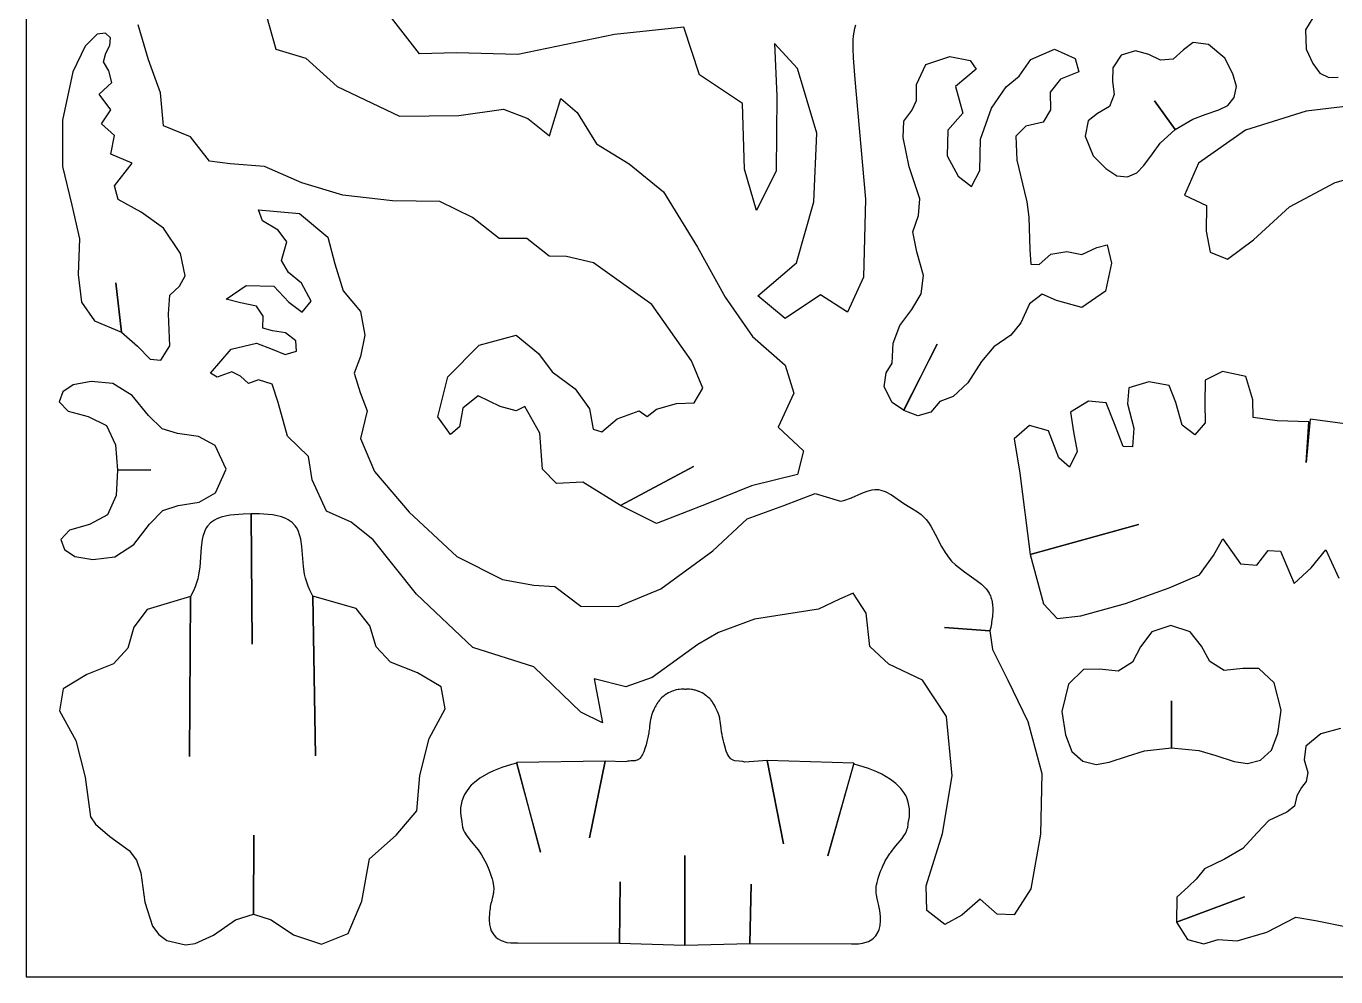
# Model space of a CAD drawing. Extents: x 0 to 96, y 0 to 48.
# Drawn here: x 0 to 41.42, y 0 to 30.06 of the extents above; entities that cross this region are included whole.
import ezdxf

# ---------------------------------------------------------------- set-up
doc = ezdxf.new("R2010")
doc.units = 0
doc.layers.add('1', color=7, linetype='CONTINUOUS')

msp = doc.modelspace()

# ---------------------------------------------------------------- linework, layer by layer
at = {"layer": '1', "color": 1, "linetype": 'CONTINUOUS'}
for p, q in [((0, 48), (0, 0)), ((7.593583, 30.422617), (7.895583, 29.3376)), ((12.434633, 29.191417), (11.482317, 30.421333)), ((40.684317, 30.326967), (40.459817, 29.9439)), ((2.51275, 29.841367), (2.246967, 29.80745)), ((2.664633, 29.692933), (2.51275, 29.841367)), ((3.872144, 29.000594), (3.53609, 30.10852)), ((20.799817, 30.03095), (18.604933, 29.799517)), ((21.29525, 28.5242), (20.799817, 30.03095)), ((26.193079, 29.989607), (26.15384, 29.760478)), ((26.22271, 30.092235), (26.193079, 29.989607)), ((40.459817, 29.9439), (40.48085, 29.339417)), ((1.861867, 29.428), (1.478633, 28.62245)), ((2.246967, 29.80745), (1.861867, 29.428)), ((2.5182, 29.213867), (2.646533, 29.453383)), ((2.646533, 29.453383), (2.664633, 29.692933)), ((18.604933, 29.799517), (15.54685, 29.1642)), ((24.392, 28.719417), (23.66035, 29.513633)), ((23.66035, 29.513633), (23.7417, 27.84355)), ((26.143247, 29.634348), (26.13765, 29.359883)), ((26.15384, 29.760478), (26.143247, 29.634348)), ((36.903783, 29.540783), (36.596083, 29.318283)), ((37.388367, 29.478733), (36.903783, 29.540783)), ((37.901083, 29.050083), (37.388367, 29.478733)), ((2.440467, 28.934067), (2.5182, 29.213867)), ((4.247283, 27.95555), (3.872144, 29.000594)), ((7.895583, 29.3376), (8.84545, 29.0463)), ((8.84545, 29.0463), (9.8294, 28.149683)), ((13.6075, 29.21415), (12.434633, 29.191417)), ((15.54685, 29.1642), (13.6075, 29.21415)), ((26.13765, 29.359883), (26.149554, 29.057048)), ((26.149554, 29.057048), (26.2101, 28.3722)), ((28.45475, 28.85345), (29.212583, 29.1072)), ((29.212583, 29.1072), (29.85265, 28.975583)), ((31.398933, 28.484233), (31.773817, 29.00635)), ((31.773817, 29.00635), (32.515883, 29.338733)), ((32.515883, 29.338733), (33.171017, 29.035317)), ((33.171017, 29.035317), (33.28845, 28.613317)), ((34.6315, 29.1421), (34.359417, 28.749192)), ((35.083317, 29.287583), (34.6315, 29.1421)), ((35.503433, 29.16655), (35.083317, 29.287583)), ((35.8732, 28.988533), (35.503433, 29.16655)), ((36.2699, 29.016617), (35.8732, 28.988533)), ((36.596083, 29.318283), (36.2699, 29.016617)), ((38.161017, 28.554117), (37.901083, 29.050083)), ((40.48085, 29.339417), (40.690117, 28.879733)), ((1.478633, 28.62245), (1.149517, 27.08555)), ((2.61045, 28.652067), (2.440467, 28.934067)), ((2.7044, 28.28115), (2.61045, 28.652067)), ((25.0075, 26.677183), (24.392, 28.719417)), ((28.153833, 28.213833), (28.45475, 28.85345)), ((30.04015, 28.70265), (29.385217, 28.15535)), ((29.85265, 28.975583), (30.04015, 28.70265)), ((33.28845, 28.613317), (32.710067, 28.383633)), ((34.359417, 28.749192), (34.349017, 28.308083)), ((40.690117, 28.879733), (40.914667, 28.5764)), ((2.30305, 27.914417), (2.7044, 28.28115)), ((22.65005, 27.621067), (21.29525, 28.5242)), ((26.2101, 28.3722), (26.544263, 24.589521)), ((28.152467, 27.71065), (28.153833, 28.213833)), ((30.98865, 28.1467), (31.398933, 28.484233)), ((32.710067, 28.383633), (32.386317, 27.97375)), ((34.349017, 28.308083), (34.407467, 27.898433)), ((38.274467, 28.150483), (38.161017, 28.554117)), ((40.914667, 28.5764), (41.199783, 28.438333)), ((41.199783, 28.438333), (41.489617, 28.449133)), ((2.677317, 27.41415), (2.30305, 27.914417)), ((4.3447, 26.910483), (4.247283, 27.95555)), ((9.8294, 28.149683), (11.807, 27.21315)), ((16.546383, 26.596433), (16.90685, 27.778483)), ((16.90685, 27.778483), (17.42315, 27.327367)), ((23.7417, 27.84355), (23.72235, 25.483517)), ((29.385217, 28.15535), (29.625333, 27.3119)), ((30.52585, 27.469867), (30.98865, 28.1467)), ((32.386317, 27.97375), (32.3892, 27.418383)), ((34.407467, 27.898433), (34.263067, 27.523983)), ((37.9987, 27.557383), (38.203117, 27.80555)), ((38.203117, 27.80555), (38.274467, 28.150483)), ((2.379, 26.97535), (2.677317, 27.41415)), ((13.68225, 27.2417), (15.09485, 27.441567)), ((15.09485, 27.441567), (15.8596, 27.144633)), ((22.715883, 25.542517), (22.65005, 27.621067)), ((27.76005, 27.06185), (28.01005, 27.390333)), ((28.01005, 27.390333), (28.152467, 27.71065)), ((30.183617, 26.486317), (30.52585, 27.469867)), ((32.3892, 27.418383), (32.1643, 27.0219)), ((34.263067, 27.523983), (33.88115, 27.29915)), ((36.3409, 26.7954), (35.6844, 27.6966)), ((35.6844, 27.6966), (36.3409, 26.7954)), ((37.284383, 27.267567), (37.7148, 27.412567)), ((37.7148, 27.412567), (37.9987, 27.557383)), ((40.476467, 27.375617), (38.555733, 26.778183)), ((42.773517, 27.6436), (40.476467, 27.375617)), ((1.149517, 27.08555), (1.145883, 25.625017)), ((2.794817, 26.600167), (2.379, 26.97535)), ((11.807, 27.21315), (13.68225, 27.2417)), ((15.8596, 27.144633), (16.546383, 26.596433)), ((17.42315, 27.327367), (18.032, 26.345167)), ((27.737267, 26.540217), (27.76005, 27.06185)), ((29.625333, 27.3119), (29.149733, 26.769933)), ((32.1643, 27.0219), (31.6145, 26.89535)), ((33.579417, 27.06825), (33.494083, 26.5823)), ((33.88115, 27.29915), (33.579417, 27.06825)), ((36.3409, 26.7954), (36.893575, 27.125467)), ((36.893575, 27.125467), (37.284383, 27.267567)), ((2.679117, 26.01505), (2.794817, 26.600167)), ((5.19225, 26.56785), (4.3447, 26.910483)), ((5.801117, 25.796867), (5.19225, 26.56785)), ((24.910783, 24.507783), (25.0075, 26.677183)), ((27.921833, 25.61795), (27.737267, 26.540217)), ((29.149733, 26.769933), (29.128617, 25.959817)), ((31.6145, 26.89535), (31.295483, 26.58865)), ((31.295483, 26.58865), (31.326563, 25.822768)), ((33.494083, 26.5823), (33.746683, 25.96045)), ((35.864867, 26.360342), (36.3409, 26.7954)), ((38.555733, 26.778183), (37.06945, 25.7322)), ((18.032, 26.345167), (19.064617, 25.70555)), ((30.162717, 25.49605), (30.183617, 26.486317)), ((35.6146, 26.025617), (35.864867, 26.360342)), ((3.346233, 25.733083), (2.679117, 26.01505)), ((2.789367, 25.0124), (3.346233, 25.733083)), ((6.44895, 25.705533), (5.801117, 25.796867)), ((7.535133, 25.619883), (6.44895, 25.705533)), ((19.064617, 25.70555), (20.150833, 24.820367)), ((29.128617, 25.959817), (29.4773, 25.314133)), ((31.326563, 25.822768), (31.575409, 24.815967)), ((33.746683, 25.96045), (34.138233, 25.562167)), ((35.34945, 25.653433), (35.6146, 26.025617)), ((37.06945, 25.7322), (36.630883, 24.719333)), ((1.145883, 25.625017), (1.447833, 24.399783)), ((8.71875, 25.1059), (7.535133, 25.619883)), ((23.095217, 24.230883), (22.715883, 25.542517)), ((23.72235, 25.483517), (23.095217, 24.230883)), ((28.264933, 24.598917), (27.921833, 25.61795)), ((29.4773, 25.314133), (29.89365, 24.994183)), ((29.89365, 24.994183), (30.162717, 25.49605)), ((34.138233, 25.562167), (34.485867, 25.332617)), ((34.485867, 25.332617), (34.832883, 25.299083)), ((34.832883, 25.299083), (35.12805, 25.42255)), ((35.12805, 25.42255), (35.34945, 25.653433)), ((41.39175, 25.118133), (43.36045, 25.668317)), ((2.908717, 24.577817), (2.789367, 25.0124)), ((10.00955, 24.723233), (8.71875, 25.1059)), ((39.9483, 24.348683), (41.39175, 25.118133)), ((3.631967, 24.177167), (2.908717, 24.577817)), ((11.5877, 24.53475), (10.00955, 24.723233)), ((13.078217, 24.51765), (11.5877, 24.53475)), ((14.115767, 24.015083), (13.078217, 24.51765)), ((20.150833, 24.820367), (21.227367, 23.07855)), ((24.361067, 22.5835), (24.910783, 24.507783)), ((26.544263, 24.589521), (26.474553, 22.125054)), ((28.21875, 24.074217), (28.264933, 24.598917)), ((31.575409, 24.815967), (31.6428, 24.5085)), ((31.6428, 24.5085), (31.70704, 24.022998)), ((36.630883, 24.719333), (37.3314, 24.391967)), ((1.447833, 24.399783), (1.681083, 23.337733)), ((4.34245, 23.670517), (3.631967, 24.177167)), ((7.470183, 23.90135), (7.343517, 24.24965)), ((7.343517, 24.24965), (8.644033, 24.135433)), ((8.644033, 24.135433), (9.535433, 23.393033)), ((28.0418, 23.55685), (28.21875, 24.074217)), ((31.70704, 24.022998), (31.744056, 22.984857)), ((37.3314, 24.391967), (37.313683, 23.578917)), ((38.808683, 23.3055), (39.9483, 24.348683)), ((4.884833, 22.873517), (4.34245, 23.670517)), ((7.971867, 23.6101), (7.470183, 23.90135)), ((8.2398, 23.244633), (7.971867, 23.6101)), ((14.95845, 23.346967), (14.115767, 24.015083)), ((1.681083, 23.337733), (1.644967, 22.214233)), ((8.069317, 22.65635), (8.2398, 23.244633)), ((9.535433, 23.393033), (9.764333, 22.54215)), ((15.830333, 23.3527), (14.95845, 23.346967)), ((16.536617, 22.793017), (15.830333, 23.3527)), ((28.162833, 22.930333), (28.0418, 23.55685)), ((37.313683, 23.578917), (37.44105, 22.9203)), ((37.987217, 22.693067), (38.808683, 23.3055)), ((5.031267, 22.163317), (4.884833, 22.873517)), ((17.082183, 22.781617), (16.536617, 22.793017)), ((17.939417, 22.581733), (17.082183, 22.781617)), ((21.227367, 23.07855), (22.108983, 21.496617)), ((28.378083, 22.173583), (28.162833, 22.930333)), ((31.744056, 22.984857), (31.774667, 22.538733)), ((32.03135, 22.520383), (32.399967, 22.85235)), ((32.399967, 22.85235), (32.9135, 22.933633)), ((32.9135, 22.933633), (33.384033, 22.841417)), ((33.384033, 22.841417), (33.859667, 23.06665)), ((33.859667, 23.06665), (34.188217, 23.1448)), ((34.188217, 23.1448), (34.323067, 22.572867)), ((37.44105, 22.9203), (37.987217, 22.693067)), ((8.29825, 22.268033), (8.069317, 22.65635)), ((9.764333, 22.54215), (10.0225, 21.696933)), ((19.780667, 21.2625), (17.939417, 22.581733)), ((23.133917, 21.535117), (24.361067, 22.5835)), ((31.774667, 22.538733), (32.03135, 22.520383)), ((34.323067, 22.572867), (34.127567, 21.68045)), ((1.644967, 22.214233), (1.746217, 21.334517)), ((4.84505, 21.84535), (5.031267, 22.163317)), ((8.707433, 21.93685), (8.29825, 22.268033)), ((26.474553, 22.125054), (25.975183, 21.0131)), ((28.307167, 21.595833), (28.378083, 22.173583)), ((2.8401, 21.9408), (3.0136, 20.389)), ((3.0136, 20.389), (2.8401, 21.9408)), ((4.5016, 20.965717), (4.537717, 21.557117)), ((4.537717, 21.557117), (4.84505, 21.84535)), ((6.320617, 21.434283), (6.958717, 21.862517)), ((6.958717, 21.862517), (7.830633, 21.839683)), ((7.830633, 21.839683), (8.303117, 21.3314)), ((9.0143, 21.365767), (8.707433, 21.93685)), ((10.0225, 21.696933), (10.568033, 21.040217)), ((25.123617, 21.57135), (24.001033, 20.813517)), ((25.975183, 21.0131), (25.123617, 21.57135)), ((28.004883, 21.105117), (28.307167, 21.595833)), ((32.133033, 21.583883), (31.72385, 21.27755)), ((32.580183, 21.38925), (32.133033, 21.583883)), ((34.127567, 21.68045), (33.385817, 21.168133)), ((1.746217, 21.334517), (2.162992, 20.741)), ((6.778483, 21.314367), (6.320617, 21.434283)), ((7.280167, 21.211517), (6.778483, 21.314367)), ((7.489617, 20.891683), (7.280167, 21.211517)), ((8.303117, 21.3314), (8.7269, 21.023067)), ((8.7269, 21.023067), (9.0143, 21.365767)), ((21.0374, 19.480767), (19.780667, 21.2625)), ((22.108983, 21.496617), (22.966217, 20.2517)), ((24.001033, 20.813517), (23.133917, 21.535117)), ((31.72385, 21.27755), (31.454467, 20.6794)), ((33.385817, 21.168133), (32.580183, 21.38925)), ((2.162992, 20.741), (3.0136, 20.389)), ((4.5414, 19.9503), (4.5016, 20.965717)), ((7.479917, 20.514833), (7.489617, 20.891683)), ((10.568033, 21.040217), (10.709367, 20.286417)), ((27.623533, 20.5914), (28.004883, 21.105117)), ((3.0136, 20.389), (3.516175, 19.938642)), ((7.791683, 20.429183), (7.479917, 20.514833)), ((8.195933, 20.360617), (7.791683, 20.429183)), ((8.527133, 20.1093), (8.195933, 20.360617)), ((27.41765, 20.0328), (27.623533, 20.5914)), ((31.135183, 20.295133), (30.605083, 19.92285)), ((31.454467, 20.6794), (31.135183, 20.295133)), ((3.516175, 19.938642), (3.923067, 19.52845)), ((4.262967, 19.498783), (4.5414, 19.9503)), ((6.481367, 19.84665), (7.280233, 20.0408)), ((7.280233, 20.0408), (7.78195, 19.852317)), ((8.551517, 19.78955), (8.527133, 20.1093)), ((10.709367, 20.286417), (10.5681, 19.6182)), ((13.33155, 18.97245), (14.330067, 19.977517)), ((14.330067, 19.977517), (15.499067, 20.285917)), ((15.499067, 20.285917), (16.205417, 19.714883)), ((22.966217, 20.2517), (23.99885, 19.33795)), ((27.3849, 19.407433), (27.41765, 20.0328)), ((28.8086, 20.0081), (27.7489, 17.9142)), ((27.755, 17.9108), (28.8086, 20.0081)), ((30.605083, 19.92285), (30.206417, 19.45955)), ((3.923067, 19.52845), (4.262967, 19.498783)), ((5.8335, 19.087083), (6.481367, 19.84665)), ((7.78195, 19.852317), (8.186217, 19.675317)), ((8.186217, 19.675317), (8.551517, 19.78955)), ((10.5681, 19.6182), (10.373283, 19.092817)), ((16.205417, 19.714883), (16.6292, 19.1267)), ((21.39785, 18.612717), (21.0374, 19.480767)), ((6.038117, 18.967183), (5.8335, 19.087083)), ((6.50575, 19.127133), (6.038117, 18.967183)), ((6.778533, 18.995733), (6.50575, 19.127133)), ((10.373283, 19.092817), (10.563183, 18.481767)), ((16.6292, 19.1267), (17.3647, 18.589867)), ((23.99885, 19.33795), (24.276533, 18.458517)), ((27.135515, 18.6599), (27.201033, 19.100267)), ((27.201033, 19.100267), (27.3849, 19.407433)), ((30.206417, 19.45955), (29.783367, 18.78185)), ((37.832433, 19.13745), (37.285483, 18.865033)), ((38.5738, 18.986867), (37.832433, 19.13745)), ((1.484, 18.719083), (1.1594, 18.49675)), ((2.0526, 18.82925), (1.484, 18.719083)), ((2.7451, 18.765467), (2.0526, 18.82925)), ((3.3541, 18.38445), (2.7451, 18.765467)), ((7.0318, 18.76725), (6.778533, 18.995733)), ((7.343517, 18.881517), (7.0318, 18.76725)), ((7.777033, 18.738733), (7.343517, 18.881517)), ((7.971867, 18.161983), (7.777033, 18.738733)), ((13.019783, 17.704683), (13.33155, 18.97245)), ((27.389659, 18.166221), (27.135515, 18.6599)), ((29.783367, 18.78185), (29.3147, 18.346417)), ((35.50095, 18.81495), (34.86825, 18.628283)), ((36.14575, 18.69515), (35.50095, 18.81495)), ((36.35415, 18.159017), (36.14575, 18.69515)), ((37.285483, 18.865033), (37.271683, 18.13955)), ((38.79275, 18.245083), (38.5738, 18.986867)), ((1.1594, 18.49675), (1.047167, 18.18175)), ((3.863967, 17.748667), (3.3541, 18.38445)), ((10.563183, 18.481767), (10.78725, 17.89355)), ((14.29595, 18.372817), (13.80895, 17.978783)), ((14.987683, 18.03015), (14.29595, 18.372817)), ((17.3647, 18.589867), (17.812833, 17.96165)), ((21.125017, 18.150133), (21.39785, 18.612717)), ((24.276533, 18.458517), (23.784617, 17.38485)), ((29.3147, 18.346417), (28.89255, 18.196733)), ((34.86825, 18.628283), (34.8319, 18.120767)), ((38.79935, 17.68625), (38.79275, 18.245083)), ((1.047167, 18.18175), (1.325017, 17.8826)), ((1.325017, 17.8826), (1.96385, 17.72055)), ((8.259233, 17.094017), (7.971867, 18.161983)), ((10.78725, 17.89355), (10.572917, 17.025483)), ((13.80895, 17.978783), (13.706667, 17.390583)), ((15.49915, 17.898817), (14.987683, 18.03015)), ((15.771867, 18.0359), (15.49915, 17.898817)), ((16.244317, 17.190717), (15.771867, 18.0359)), ((17.812833, 17.96165), (17.9346, 17.322033)), ((18.694433, 17.64755), (19.386117, 17.893133)), ((19.386117, 17.893133), (19.63455, 17.721783)), ((19.63455, 17.721783), (19.931667, 17.955933)), ((19.931667, 17.955933), (20.569717, 18.132983)), ((20.569717, 18.132983), (21.125017, 18.150133)), ((27.7489, 17.9142), (27.389659, 18.166221)), ((28.198552, 17.743548), (27.755, 17.9108)), ((28.604808, 17.853938), (28.198552, 17.743548)), ((28.89255, 18.196733), (28.604808, 17.853938)), ((33.590633, 18.206283), (33.028183, 17.8536)), ((33.028183, 17.8536), (33.117467, 17.23835)), ((34.153717, 18.153467), (33.590633, 18.206283)), ((34.41245, 17.484267), (34.153717, 18.153467)), ((34.8319, 18.120767), (35.030967, 17.351117)), ((36.556983, 17.4483), (36.35415, 18.159017)), ((37.271683, 18.13955), (37.289017, 17.51385)), ((1.96385, 17.72055), (2.537383, 17.432383)), ((2.537383, 17.432383), (2.829317, 16.825792)), ((4.295733, 17.3242), (3.863967, 17.748667)), ((13.419283, 17.145), (13.019783, 17.704683)), ((18.202467, 17.236383), (18.694433, 17.64755)), ((31.730017, 17.4373), (31.239583, 17.017283)), ((32.334683, 17.261683), (31.730017, 17.4373)), ((34.68765, 16.767233), (34.41245, 17.484267)), ((36.953017, 17.142567), (36.556983, 17.4483)), ((37.289017, 17.51385), (36.953017, 17.142567)), ((39.556442, 17.577142), (38.79935, 17.68625)), ((40.5602, 17.555), (39.556442, 17.577142)), ((40.6024, 17.6318), (40.4798, 16.2665)), ((40.4798, 16.2665), (40.5602, 17.555)), ((42.6942, 17.3527), (40.6024, 17.6318)), ((4.7814, 17.182133), (4.295733, 17.3242)), ((5.4477, 17.089283), (4.7814, 17.182133)), ((5.972967, 16.800367), (5.4477, 17.089283)), ((8.931433, 16.454417), (8.259233, 17.094017)), ((10.572917, 17.025483), (11.016133, 15.974717)), ((13.706667, 17.390583), (13.419283, 17.145)), ((16.332017, 16.054283), (16.244317, 17.190717)), ((17.9346, 17.322033), (18.202467, 17.236383)), ((23.784617, 17.38485), (24.57855, 16.631067)), ((31.239583, 17.017283), (31.425067, 15.924617)), ((32.660133, 16.41155), (32.334683, 17.261683)), ((33.117467, 17.23835), (33.234717, 16.613383)), ((35.030967, 17.351117), (34.983967, 16.754967)), ((2.829317, 16.825792), (2.887, 16.022)), ((6.3205, 16.0581), (5.972967, 16.800367)), ((24.57855, 16.631067), (24.393433, 15.888633)), ((33.234717, 16.613383), (32.998333, 16.120917)), ((34.983967, 16.754967), (34.68765, 16.767233)), ((9.048383, 15.712017), (8.931433, 16.454417)), ((32.998333, 16.120917), (32.660133, 16.41155)), ((2.887, 16.022), (2.846225, 15.217308)), ((2.887, 16.022), (3.9443, 16.0331)), ((3.9443, 16.0331), (2.887, 16.022)), ((5.988642, 15.308583), (6.3205, 16.0581)), ((11.016133, 15.974717), (12.112117, 14.6898)), ((16.775267, 15.5974), (16.332017, 16.054283)), ((18.7918, 14.9064), (21.1007, 16.1399)), ((21.1007, 16.1399), (18.7918, 14.9064)), ((24.393433, 15.888633), (22.937033, 15.5288)), ((31.425067, 15.924617), (31.7513, 13.3503)), ((9.501367, 14.72975), (9.048383, 15.712017)), ((17.605783, 15.645908), (16.775267, 15.5974)), ((18.7918, 14.9064), (17.605783, 15.645908)), ((22.937033, 15.5288), (21.5537, 14.969167)), ((26.42793, 15.291641), (26.594967, 15.356578)), ((26.594967, 15.356578), (26.758013, 15.399623)), ((26.758013, 15.399623), (26.837, 15.40935)), ((26.837, 15.40935), (26.951468, 15.406493)), ((26.951468, 15.406493), (27.02525, 15.393924)), ((27.02525, 15.393924), (27.167493, 15.347387)), ((27.167493, 15.347387), (27.370046, 15.238083)), ((2.846225, 15.217308), (2.567067, 14.6046)), ((4.8053, 14.9019), (5.469483, 15.0087)), ((5.469483, 15.0087), (5.988642, 15.308583)), ((21.5537, 14.969167), (19.929233, 14.3353)), ((23.963117, 14.906783), (24.947058, 15.283717)), ((24.947058, 15.283717), (25.7508, 15.0381)), ((25.7508, 15.0381), (25.859888, 15.057612)), ((25.859888, 15.057612), (26.095185, 15.141983)), ((26.095185, 15.141983), (26.42793, 15.291641)), ((27.370046, 15.238083), (27.7527, 14.96965)), ((27.7527, 14.96965), (27.940339, 14.853447)), ((2.567067, 14.6046), (1.99965, 14.30455)), ((3.899933, 14.316217), (4.3227, 14.749733)), ((4.3227, 14.749733), (4.8053, 14.9019)), ((6.166466, 14.537368), (6.027419, 14.483007)), ((6.345343, 14.581716), (6.166466, 14.537368)), ((6.452611, 14.599597), (6.345343, 14.581716)), ((6.859614, 14.633491), (6.452611, 14.599597)), ((7.1182, 14.638), (6.859614, 14.633491)), ((7.376833, 14.636178), (7.1182, 14.638)), ((7.1182, 14.638), (7.151, 10.5218)), ((7.151, 10.5218), (7.1182, 14.638)), ((7.784189, 14.6065), (7.376833, 14.636178)), ((7.891642, 14.589727), (7.784189, 14.6065)), ((8.07098, 14.547224), (7.891642, 14.589727)), ((8.210593, 14.494291), (8.07098, 14.547224)), ((10.2807, 14.375667), (9.501367, 14.72975)), ((12.112117, 14.6898), (13.622167, 13.296383)), ((19.929233, 14.3353), (18.7918, 14.9064)), ((22.8039, 14.4842), (23.963117, 14.906783)), ((27.940339, 14.853447), (28.183317, 14.704192)), ((28.183317, 14.704192), (28.29894, 14.618965)), ((28.29894, 14.618965), (28.461564, 14.461581)), ((1.364367, 14.1292), (1.0929, 13.8242)), ((1.99965, 14.30455), (1.364367, 14.1292)), ((3.403583, 13.66985), (3.899933, 14.316217)), ((5.6442, 14.098784), (5.585254, 13.928792)), ((5.695826, 14.193171), (5.6442, 14.098784)), ((5.73613, 14.249584), (5.695826, 14.193171)), ((5.831792, 14.351117), (5.73613, 14.249584)), ((5.952278, 14.442051), (5.831792, 14.351117)), ((6.027419, 14.483007), (5.952278, 14.442051)), ((8.286159, 14.454106), (8.210593, 14.494291)), ((8.407592, 14.364408), (8.286159, 14.454106)), ((8.504309, 14.263863), (8.407592, 14.364408)), ((8.545199, 14.207869), (8.504309, 14.263863)), ((8.597805, 14.114021), (8.545199, 14.207869)), ((8.658513, 13.94465), (8.597805, 14.114021)), ((10.97725, 13.81605), (10.2807, 14.375667)), ((21.71765, 13.4677), (22.8039, 14.4842)), ((28.461564, 14.461581), (28.536883, 14.3643)), ((28.536883, 14.3643), (28.60796, 14.252268)), ((28.60796, 14.252268), (28.744703, 13.993092)), ((31.7513, 13.3503), (35.1738, 14.308)), ((35.1738, 14.308), (31.7513, 13.3503)), ((1.0929, 13.8242), (1.2117, 13.5116)), ((2.80275, 13.2762), (3.403583, 13.66985)), ((5.563469, 13.828038), (5.533808, 13.588158)), ((5.585254, 13.928792), (5.563469, 13.828038)), ((8.681342, 13.844128), (8.658513, 13.94465)), ((8.713483, 13.604567), (8.681342, 13.844128)), ((12.3411, 12.0971), (10.97725, 13.81605)), ((28.744703, 13.993092), (28.941249, 13.609503)), ((37.547717, 13.324567), (37.842733, 13.846)), ((37.842733, 13.846), (38.406733, 13.059733)), ((1.2117, 13.5116), (1.540833, 13.296067)), ((1.540833, 13.296067), (2.111617, 13.197867)), ((2.111617, 13.197867), (2.80275, 13.2762)), ((5.533808, 13.588158), (5.489186, 12.953209)), ((8.764666, 12.970103), (8.713483, 13.604567)), ((13.622167, 13.296383), (15.06395, 12.565367)), ((20.071267, 12.268417), (21.71765, 13.4677)), ((28.941249, 13.609503), (29.057162, 13.417206)), ((29.057162, 13.417206), (29.191679, 13.233934)), ((31.7513, 13.3503), (32.172975, 11.78955)), ((37.101417, 12.708333), (37.547717, 13.324567)), ((38.913167, 13.0158), (39.281217, 13.480483)), ((39.281217, 13.480483), (39.670433, 13.456133)), ((39.670433, 13.456133), (40.096117, 12.43465)), ((40.64055, 12.936033), (41.09735, 13.502133)), ((41.09735, 13.502133), (41.513833, 12.60225)), ((5.489186, 12.953209), (5.451867, 12.710848)), ((8.804492, 12.728144), (8.764666, 12.970103)), ((29.191679, 13.233934), (29.267517, 13.147875)), ((29.267517, 13.147875), (29.392726, 13.027372)), ((29.392726, 13.027372), (29.670368, 12.810715)), ((38.406733, 13.059733), (38.913167, 13.0158)), ((40.096117, 12.43465), (40.64055, 12.936033)), ((5.424515, 12.586669), (5.347446, 12.33538)), ((5.451867, 12.710848), (5.424515, 12.586669)), ((8.833129, 12.604258), (8.804492, 12.728144)), ((8.912801, 12.353794), (8.833129, 12.604258)), ((15.06395, 12.565367), (16.052717, 12.382617)), ((29.670368, 12.810715), (30.046598, 12.546934)), ((30.046598, 12.546934), (30.214424, 12.414271)), ((36.147483, 12.297933), (37.101417, 12.708333)), ((5.1989, 12.0221), (3.829092, 11.611767)), ((5.1989, 12.0221), (5.1661, 6.9636)), ((5.1661, 6.9636), (5.1989, 12.0221)), ((5.295736, 12.209498), (5.1989, 12.0221)), ((5.347446, 12.33538), (5.295736, 12.209498)), ((8.965817, 12.228464), (8.912801, 12.353794)), ((9.0646, 12.0421), (8.965817, 12.228464)), ((10.438558, 11.64605), (9.0646, 12.0421)), ((9.0646, 12.0421), (9.1498, 6.9842)), ((9.1498, 6.9842), (9.0646, 12.0421)), ((14.123833, 10.41245), (12.3411, 12.0971)), ((16.052717, 12.382617), (16.715167, 12.342617)), ((16.715167, 12.342617), (17.543233, 11.720167)), ((18.717133, 11.714483), (20.071267, 12.268417)), ((26.15505, 12.13135), (25.716667, 11.9429)), ((26.564233, 11.497417), (26.15505, 12.13135)), ((30.214424, 12.414271), (30.355164, 12.274261)), ((30.355164, 12.274261), (30.4122, 12.1999)), ((30.4122, 12.1999), (30.436873, 12.161366)), ((30.436873, 12.161366), (30.451908, 12.135193)), ((30.451908, 12.135193), (30.478729, 12.081791)), ((30.478729, 12.081791), (30.490582, 12.054609)), ((30.490582, 12.054609), (30.511337, 11.999399)), ((34.761333, 11.807617), (36.147483, 12.297933)), ((3.829092, 11.611767), (3.402533, 11.0572)), ((10.870817, 11.0959), (10.438558, 11.64605)), ((17.543233, 11.720167), (18.717133, 11.714483)), ((25.054233, 11.623068), (23.027957, 11.30896)), ((25.716667, 11.9429), (25.054233, 11.623068)), ((30.511337, 11.999399), (30.528379, 11.943214)), ((30.528379, 11.943214), (30.537808, 11.905308)), ((30.537808, 11.905308), (30.54328, 11.87987)), ((30.54328, 11.87987), (30.552377, 11.828665)), ((30.552377, 11.828665), (30.556468, 11.799708)), ((30.556468, 11.799708), (30.56259, 11.741576)), ((30.56259, 11.741576), (30.566186, 11.683304)), ((30.566186, 11.683304), (30.567311, 11.644471)), ((30.567311, 11.644471), (30.566856, 11.567086)), ((32.172975, 11.78955), (32.601067, 11.33025)), ((33.350767, 11.4195), (34.761333, 11.807617)), ((23.027957, 11.30896), (21.8897, 10.883)), ((26.676267, 10.4409), (26.564233, 11.497417)), ((30.542796, 11.287104), (30.5145, 11.086231)), ((30.555512, 11.396358), (30.542796, 11.287104)), ((30.562024, 11.471452), (30.555512, 11.396358)), ((30.564457, 11.509512), (30.562024, 11.471452)), ((30.566856, 11.567086), (30.564457, 11.509512)), ((32.601067, 11.33025), (33.350767, 11.4195)), ((3.402533, 11.0572), (3.211133, 10.3936)), ((11.0691, 10.434333), (10.870817, 11.0959)), ((21.8897, 10.883), (21.235467, 10.503723)), ((30.4707, 10.9435), (29.0387, 11.0463)), ((29.0387, 11.0463), (30.4707, 10.9435)), ((30.497939, 11.017832), (30.4707, 10.9435)), ((30.4707, 10.9435), (30.563209, 10.349569)), ((30.507179, 11.048478), (30.497939, 11.017832)), ((30.51071, 11.063351), (30.507179, 11.048478)), ((30.5145, 11.086231), (30.51071, 11.063351)), ((35.599242, 10.906675), (35.242833, 10.440017)), ((36.2022, 11.1145), (35.599242, 10.906675)), ((36.80705, 10.91375), (36.2022, 11.1145)), ((37.169017, 10.451117), (36.80705, 10.91375)), ((3.211133, 10.3936), (2.7627, 9.89995)), ((11.52265, 9.945383), (11.0691, 10.434333)), ((16.052767, 9.80135), (14.123833, 10.41245)), ((21.235467, 10.503723), (19.798515, 9.470075)), ((27.275367, 9.886983), (26.676267, 10.4409)), ((35.242833, 10.440017), (34.985867, 9.9529)), ((37.4315, 9.967), (37.169017, 10.451117)), ((12.37095, 9.611167), (11.52265, 9.945383)), ((30.563209, 10.349569), (31.045412, 9.384486)), ((34.985867, 9.9529), (34.536183, 9.664017)), ((37.884467, 9.683433), (37.4315, 9.967)), ((1.9179, 9.55695), (1.16605, 9.108117)), ((2.7627, 9.89995), (1.9179, 9.55695)), ((13.127433, 9.170133), (12.37095, 9.611167)), ((17.543283, 8.367933), (16.052767, 9.80135)), ((28.346967, 9.3844), (27.275367, 9.886983)), ((33.43665, 9.714167), (32.9638, 9.2585)), ((33.945183, 9.724133), (33.43665, 9.714167)), ((34.536183, 9.664017), (33.945183, 9.724133)), ((38.475067, 9.75015), (37.884467, 9.683433)), ((38.983533, 9.746283), (38.475067, 9.75015)), ((39.461483, 9.296017), (38.983533, 9.746283)), ((13.252217, 8.4726), (13.127433, 9.170133)), ((18.9607, 9.17315), (17.96705, 9.418683)), ((17.96705, 9.418683), (18.225217, 8.036683)), ((19.798515, 9.470075), (18.9607, 9.17315)), ((29.106833, 8.236567), (28.346967, 9.3844)), ((31.045412, 9.384486), (31.673817, 8.0767)), ((32.9638, 9.2585), (32.751983, 8.389167)), ((39.683467, 8.429067), (39.461483, 9.296017)), ((1.16605, 9.108117), (1.048467, 8.409267)), ((19.990707, 8.698284), (19.972588, 8.670947)), ((20.003312, 8.715941), (19.990707, 8.698284)), ((20.029708, 8.749905), (20.003312, 8.715941)), ((20.050474, 8.774211), (20.029708, 8.749905)), ((20.064747, 8.789867), (20.050474, 8.774211)), ((20.094246, 8.819875), (20.064747, 8.789867)), ((20.14062, 8.861682), (20.094246, 8.819875)), ((20.172752, 8.887456), (20.14062, 8.861682)), ((20.194633, 8.903724), (20.172752, 8.887456)), ((20.239315, 8.934096), (20.194633, 8.903724)), ((20.264889, 8.949934), (20.239315, 8.934096)), ((20.316713, 8.978971), (20.264889, 8.949934)), ((20.369049, 9.004566), (20.316713, 8.978971)), ((20.403996, 9.019764), (20.369049, 9.004566)), ((20.427239, 9.029083), (20.403996, 9.019764)), ((20.473406, 9.045804), (20.427239, 9.029083)), ((20.524497, 9.06163), (20.473406, 9.045804)), ((20.557841, 9.070469), (20.524497, 9.06163)), ((20.622187, 9.084159), (20.557841, 9.070469)), ((20.652915, 9.089065), (20.622187, 9.084159)), ((20.710792, 9.095138), (20.652915, 9.089065)), ((20.728875, 9.096084), (20.710792, 9.095138)), ((20.762982, 9.096406), (20.728875, 9.096084)), ((20.794073, 9.094689), (20.762982, 9.096406)), ((20.812963, 9.092444), (20.794073, 9.094689)), ((20.820856, 9.09117), (20.812963, 9.092444)), ((20.835672, 9.08812), (20.820856, 9.09117)), ((20.8459, 9.0854), (20.835672, 9.08812)), ((20.856239, 9.088071), (20.846, 9.0854)), ((20.878966, 9.092286), (20.856239, 9.088071)), ((20.897865, 9.094439), (20.878966, 9.092286)), ((20.928963, 9.096003), (20.897865, 9.094439)), ((20.963068, 9.095513), (20.928963, 9.096003)), ((20.981147, 9.094478), (20.963068, 9.095513)), ((21.038996, 9.088117), (20.981147, 9.094478)), ((21.069702, 9.083057), (21.038996, 9.088117)), ((21.133984, 9.069043), (21.069702, 9.083057)), ((21.167285, 9.060036), (21.133984, 9.069043)), ((21.2183, 9.043951), (21.167285, 9.060036)), ((21.264385, 9.026995), (21.2183, 9.043951)), ((21.287582, 9.017559), (21.264385, 9.026995)), ((21.322453, 9.002182), (21.287582, 9.017559)), ((21.374661, 8.976318), (21.322453, 9.002182)), ((21.426337, 8.947014), (21.374661, 8.976318)), ((21.45183, 8.931044), (21.426337, 8.947014)), ((21.496354, 8.90044), (21.45183, 8.931044)), ((21.51815, 8.884059), (21.496354, 8.90044)), ((21.550147, 8.858116), (21.51815, 8.884059)), ((21.596298, 8.816065), (21.550147, 8.858116)), ((21.625637, 8.785901), (21.596298, 8.816065)), ((21.639826, 8.77017), (21.625637, 8.785901)), ((21.66046, 8.745752), (21.639826, 8.77017)), ((21.686671, 8.711646), (21.66046, 8.745752)), ((21.69918, 8.693922), (21.686671, 8.711646)), ((36.2243, 7.2362), (36.216, 8.7254)), ((36.216, 8.7254), (36.2243, 7.2362)), ((1.048467, 8.409267), (1.565248, 7.473267)), ((12.74515, 7.531267), (13.252217, 8.4726)), ((18.225217, 8.036683), (17.543283, 8.367933)), ((19.784369, 8.293277), (19.776922, 8.269872)), ((19.796886, 8.329128), (19.784369, 8.293277)), ((19.819024, 8.38499), (19.796886, 8.329128)), ((19.845714, 8.443974), (19.819024, 8.38499)), ((19.860946, 8.474856), (19.845714, 8.443974)), ((19.895547, 8.539837), (19.860946, 8.474856)), ((19.915061, 8.574112), (19.895547, 8.539837)), ((19.9473, 8.628), (19.915061, 8.574112)), ((19.972588, 8.670947), (19.9473, 8.628)), ((21.717149, 8.666486), (21.69918, 8.693922)), ((21.7422, 8.6234), (21.717149, 8.666486)), ((21.763923, 8.587027), (21.7422, 8.6234)), ((21.802636, 8.518265), (21.763923, 8.587027)), ((21.835515, 8.454232), (21.802636, 8.518265)), ((21.854479, 8.413822), (21.835515, 8.454232)), ((21.865907, 8.387773), (21.854479, 8.413822)), ((21.886078, 8.337535), (21.865907, 8.387773)), ((21.904912, 8.283465), (21.886078, 8.337535)), ((21.91547, 8.248526), (21.904912, 8.283465)), ((32.751983, 8.389167), (32.86585, 7.650767)), ((39.578, 7.689633), (39.683467, 8.429067)), ((19.713442, 7.904223), (19.70699, 7.851373)), ((19.725046, 8.002694), (19.713442, 7.904223)), ((19.734213, 8.072159), (19.725046, 8.002694)), ((19.7453, 8.139707), (19.734213, 8.072159)), ((19.751992, 8.17328), (19.7453, 8.139707)), ((19.763948, 8.223974), (19.751992, 8.17328)), ((19.776922, 8.269872), (19.763948, 8.223974)), ((21.932561, 8.180368), (21.91547, 8.248526)), ((21.939433, 8.146732), (21.932561, 8.180368)), ((21.950686, 8.079304), (21.939433, 8.146732)), ((21.959752, 8.010281), (21.950686, 8.079304)), ((21.976778, 7.860778), (21.959752, 8.010281)), ((29.282183, 6.352017), (29.106833, 8.236567)), ((31.673817, 8.0767), (32.117067, 6.431983)), ((1.565248, 7.473267), (1.868699, 6.312751)), ((12.453767, 6.367683), (12.74515, 7.531267)), ((19.640863, 7.482854), (19.617573, 7.389809)), ((19.660027, 7.568518), (19.640863, 7.482854)), ((19.670796, 7.621873), (19.660027, 7.568518)), ((19.688289, 7.720505), (19.670796, 7.621873)), ((19.695357, 7.766198), (19.688289, 7.720505)), ((19.70699, 7.851373), (19.695357, 7.766198)), ((21.993949, 7.732063), (21.976778, 7.860778)), ((22.005579, 7.660382), (21.993949, 7.732063)), ((22.020006, 7.582881), (22.005579, 7.660382)), ((22.028449, 7.541728), (22.020006, 7.582881)), ((22.04815, 7.454177), (22.028449, 7.541728)), ((32.86585, 7.650767), (33.06415, 7.128867)), ((39.385717, 7.1654), (39.578, 7.689633)), ((40.943767, 7.6878), (40.4713, 7.294183)), ((41.5641, 7.8475), (40.943767, 7.6878)), ((19.500156, 7.047775), (19.490901, 7.029309)), ((19.527857, 7.110001), (19.500156, 7.047775)), ((19.541692, 7.145163), (19.527857, 7.110001)), ((19.569393, 7.224152), (19.541692, 7.145163)), ((19.583283, 7.268205), (19.569393, 7.224152)), ((19.6042, 7.3403), (19.583283, 7.268205)), ((19.617573, 7.389809), (19.6042, 7.3403)), ((22.059553, 7.407604), (22.04815, 7.454177)), ((22.0788, 7.334), (22.059553, 7.407604)), ((22.140306, 7.138589), (22.0788, 7.334)), ((22.181342, 7.041008), (22.140306, 7.138589)), ((22.208894, 6.988692), (22.181342, 7.041008)), ((33.06415, 7.128867), (33.415167, 6.8182)), ((34.832883, 6.98185), (35.366667, 7.144258)), ((35.366667, 7.144258), (36.2243, 7.2362)), ((36.2243, 7.2362), (37.083167, 7.154083)), ((37.083167, 7.154083), (37.619083, 6.997967)), ((39.038467, 6.850467), (39.385717, 7.1654)), ((40.4713, 7.294183), (40.418167, 6.862117)), ((15.346614, 6.711369), (15.044999, 6.617388)), ((15.5108, 6.7543), (15.346614, 6.711369)), ((15.5113, 6.7801), (15.5108, 6.7543)), ((15.5108, 6.7543), (16.2659, 3.9462)), ((18.3148, 6.8203), (15.5113, 6.7801)), ((16.2659, 3.9462), (15.5113, 6.7801)), ((18.3148, 6.8203), (17.8189, 4.3969)), ((17.8189, 4.3969), (18.3148, 6.8203)), ((18.9544, 6.7959), (18.3148, 6.8203)), ((18.996321, 6.808153), (18.9544, 6.7959)), ((19.023372, 6.814052), (18.996321, 6.808153)), ((19.041023, 6.817132), (19.023372, 6.814052)), ((19.075447, 6.821606), (19.041023, 6.817132)), ((19.12501, 6.825292), (19.075447, 6.821606)), ((19.217511, 6.829641), (19.12501, 6.825292)), ((19.260902, 6.834595), (19.217511, 6.829641)), ((19.281982, 6.838706), (19.260902, 6.834595)), ((19.309514, 6.846484), (19.281982, 6.838706)), ((19.323053, 6.851535), (19.309514, 6.846484)), ((19.343102, 6.860791), (19.323053, 6.851535)), ((19.362862, 6.872297), (19.343102, 6.860791)), ((19.372644, 6.878978), (19.362862, 6.872297)), ((19.392027, 6.894364), (19.372644, 6.878978)), ((19.401636, 6.903136), (19.392027, 6.894364)), ((19.415956, 6.917737), (19.401636, 6.903136)), ((19.441169, 6.94829), (19.415956, 6.917737)), ((19.453676, 6.965936), (19.441169, 6.94829)), ((19.472336, 6.995592), (19.453676, 6.965936)), ((19.490901, 7.029309), (19.472336, 6.995592)), ((22.264874, 6.910559), (22.208894, 6.988692)), ((22.293485, 6.882931), (22.264874, 6.910559)), ((22.352405, 6.846025), (22.293485, 6.882931)), ((22.414196, 6.827549), (22.352405, 6.846025)), ((22.549311, 6.816917), (22.414196, 6.827549)), ((22.663611, 6.803454), (22.549311, 6.816917)), ((22.7258, 6.7863), (22.663611, 6.803454)), ((23.4353, 6.8446), (22.7258, 6.7863)), ((26.1688, 6.7531), (23.4353, 6.8446)), ((23.4353, 6.8446), (23.9507, 4.209)), ((23.9507, 4.209), (23.4353, 6.8446)), ((26.1688, 6.7531), (25.3561, 3.8213)), ((25.3561, 3.8213), (26.1691, 6.7272)), ((26.1691, 6.7272), (26.1688, 6.7531)), ((26.333068, 6.683447), (26.1691, 6.7272)), ((26.634206, 6.587955), (26.333068, 6.683447)), ((33.415167, 6.8182), (33.832367, 6.717417)), ((33.832367, 6.717417), (34.2536, 6.790767)), ((34.2536, 6.790767), (34.832883, 6.98185)), ((37.619083, 6.997967), (38.200467, 6.813567)), ((38.200467, 6.813567), (38.622267, 6.744967)), ((38.622267, 6.744967), (39.038467, 6.850467)), ((40.418167, 6.862117), (40.528217, 6.463633)), ((1.868699, 6.312751), (2.0355, 5.0617)), ((12.355983, 5.250983), (12.453767, 6.367683)), ((14.343181, 6.276937), (14.172831, 6.146337)), ((14.618714, 6.438376), (14.343181, 6.276937)), ((14.77804, 6.513178), (14.618714, 6.438376)), ((15.044999, 6.617388), (14.77804, 6.513178)), ((26.900639, 6.482407), (26.634206, 6.587955)), ((27.059587, 6.406805), (26.900639, 6.482407)), ((27.334304, 6.243981), (27.059587, 6.406805)), ((27.503995, 6.112524), (27.334304, 6.243981)), ((28.97535, 4.53595), (29.282183, 6.352017)), ((32.117067, 6.431983), (32.078133, 4.513133)), ((40.528217, 6.463633), (40.481067, 6.1779)), ((13.920159, 5.863755), (13.860685, 5.764004)), ((14.018393, 5.992618), (13.920159, 5.863755)), ((14.075869, 6.055134), (14.018393, 5.992618)), ((14.172831, 6.146337), (14.075869, 6.055134)), ((27.600497, 6.020833), (27.503995, 6.112524)), ((27.657657, 5.958028), (27.600497, 6.020833)), ((27.755241, 5.82867), (27.657657, 5.958028)), ((27.81421, 5.728619), (27.755241, 5.82867)), ((40.333467, 5.987117), (40.18085, 5.722267)), ((40.481067, 6.1779), (40.333467, 5.987117)), ((13.776684, 5.557438), (13.736857, 5.342868)), ((13.827597, 5.696143), (13.776684, 5.557438)), ((13.860685, 5.764004), (13.827597, 5.696143)), ((27.846955, 5.66059), (27.81421, 5.728619)), ((27.897167, 5.521628), (27.846955, 5.66059)), ((27.935908, 5.306857), (27.897167, 5.521628)), ((40.113083, 5.3966), (39.863383, 5.201433)), ((40.18085, 5.722267), (40.113083, 5.3966)), ((2.0355, 5.0617), (2.192189, 4.826804)), ((11.69675, 4.481183), (12.355983, 5.250983)), ((13.736857, 5.342868), (13.733411, 5.196212)), ((13.733411, 5.196212), (13.740879, 5.097132)), ((13.740879, 5.097132), (13.7781, 4.8965)), ((27.8924, 4.8607), (27.930641, 5.061142)), ((27.930641, 5.061142), (27.938611, 5.160183)), ((27.938611, 5.160183), (27.935908, 5.306857)), ((39.863383, 5.201433), (39.294683, 4.93845)), ((2.192189, 4.826804), (2.645196, 4.434238)), ((13.7781, 4.8965), (13.80036, 4.732621)), ((13.80036, 4.732621), (13.833424, 4.635075)), ((13.833424, 4.635075), (13.862528, 4.573693)), ((13.862528, 4.573693), (13.935326, 4.456156)), ((27.814227, 4.553419), (27.831517, 4.58976)), ((27.831517, 4.58976), (27.839449, 4.608275)), ((27.839449, 4.608275), (27.850417, 4.636535)), ((27.850417, 4.636535), (27.864687, 4.68016)), ((27.864687, 4.68016), (27.876201, 4.725473)), ((27.876201, 4.725473), (27.880877, 4.748836)), ((27.880877, 4.748836), (27.887969, 4.797121)), ((27.887969, 4.797121), (27.890347, 4.822101)), ((27.890347, 4.822101), (27.8924, 4.8607)), ((38.925117, 4.557767), (38.480067, 4.053267)), ((39.294683, 4.93845), (38.925117, 4.557767)), ((2.645196, 4.434238), (3.260866, 3.995166)), ((7.1838, 1.982), (7.2002, 4.4823)), ((7.2002, 4.4823), (7.1838, 1.982)), ((10.856967, 3.72875), (11.69675, 4.481183)), ((13.935326, 4.456156), (14.07313, 4.281134)), ((14.07313, 4.281134), (14.28825, 4.017196)), ((27.502417, 4.138557), (27.639655, 4.300937)), ((27.639655, 4.300937), (27.701144, 4.378025)), ((27.701144, 4.378025), (27.73866, 4.429165)), ((27.73866, 4.429165), (27.756237, 4.454867)), ((27.756237, 4.454867), (27.780998, 4.49378)), ((27.780998, 4.49378), (27.803698, 4.533331)), ((27.803698, 4.533331), (27.814227, 4.553419)), ((28.458983, 2.879833), (28.97535, 4.53595)), ((32.078133, 4.513133), (31.766333, 2.777067)), ((3.260866, 3.995166), (3.492753, 3.690501)), ((10.61655, 2.395783), (10.856967, 3.72875)), ((14.28825, 4.017196), (14.399822, 3.857991)), ((14.399822, 3.857991), (14.508476, 3.672253)), ((20.8254, 1.0049), (20.8327, 3.8357)), ((20.8327, 3.8357), (20.8254, 1.0049)), ((27.187239, 3.697249), (27.223765, 3.759316)), ((27.223765, 3.759316), (27.279409, 3.846468)), ((27.279409, 3.846468), (27.31685, 3.900943)), ((27.31685, 3.900943), (27.341874, 3.935785)), ((27.341874, 3.935785), (27.391867, 4.002241)), ((27.391867, 4.002241), (27.429134, 4.04953)), ((27.429134, 4.04953), (27.502417, 4.138557)), ((38.480067, 4.053267), (37.8972, 3.718217)), ((3.492753, 3.690501), (3.622469, 3.285754)), ((14.508476, 3.672253), (14.560398, 3.567471)), ((14.560398, 3.567471), (14.6338, 3.3932)), ((14.6338, 3.3932), (14.666524, 3.304259)), ((26.995828, 3.272924), (27.029, 3.3617)), ((27.029, 3.3617), (27.065417, 3.451348)), ((27.065417, 3.451348), (27.090535, 3.508095)), ((27.090535, 3.508095), (27.107615, 3.544644)), ((27.107615, 3.544644), (27.142494, 3.614792)), ((27.142494, 3.614792), (27.169205, 3.664937)), ((27.169205, 3.664937), (27.187239, 3.697249)), ((37.266933, 3.410467), (36.99785, 3.08775)), ((37.8972, 3.718217), (37.266933, 3.410467)), ((3.622469, 3.285754), (3.747033, 2.36015)), ((14.666524, 3.304259), (14.685766, 3.248889)), ((14.685766, 3.248889), (14.718407, 3.14685)), ((14.718407, 3.14685), (14.731957, 3.099864)), ((14.731957, 3.099864), (14.753889, 3.013161)), ((14.753889, 3.013161), (14.76943, 2.935092)), ((14.76943, 2.935092), (14.776535, 2.887213)), ((18.7631, 1.0679), (18.7869, 3.0081)), ((18.7869, 3.0081), (18.7631, 1.0679)), ((22.888, 1.0574), (22.9236, 2.9336)), ((22.9236, 2.9336), (22.888, 1.0574)), ((26.883731, 2.856431), (26.891074, 2.904275)), ((26.891074, 2.904275), (26.907004, 2.982268)), ((26.907004, 2.982268), (26.929369, 3.06886)), ((26.929369, 3.06886), (26.943154, 3.115778)), ((26.943154, 3.115778), (26.976308, 3.217652)), ((26.976308, 3.217652), (26.995828, 3.272924)), ((36.99785, 3.08775), (36.758433, 2.851017)), ((14.756022, 2.55016), (14.737967, 2.477877)), ((14.770701, 2.620818), (14.756022, 2.55016)), ((14.776331, 2.656481), (14.770701, 2.620818)), ((14.782139, 2.711455), (14.776331, 2.656481)), ((14.776535, 2.887213), (14.77993, 2.856924)), ((14.77993, 2.856924), (14.783733, 2.799759)), ((14.784251, 2.769333), (14.782139, 2.711455)), ((14.783733, 2.799759), (14.784251, 2.769333)), ((26.875845, 2.7092), (26.8761, 2.769011)), ((26.877942, 2.67136), (26.875845, 2.7092)), ((26.8761, 2.769011), (26.880186, 2.826159)), ((26.880242, 2.646816), (26.877942, 2.67136)), ((26.880186, 2.826159), (26.883731, 2.856431)), ((26.88677, 2.598869), (26.880242, 2.646816)), ((26.900581, 2.528122), (26.88677, 2.598869)), ((26.911848, 2.48044), (26.900581, 2.528122)), ((28.483317, 2.091767), (28.458983, 2.879833)), ((31.766333, 2.777067), (31.240317, 1.954733)), ((36.3829, 1.7236), (38.5308, 2.5242)), ((38.5308, 2.5242), (36.3829, 1.7236)), ((36.386317, 2.518792), (36.3829, 1.7236)), ((36.758433, 2.851017), (36.386317, 2.518792)), ((3.747033, 2.36015), (3.994754, 1.604551)), ((10.178833, 1.3653), (10.61655, 2.395783)), ((14.657806, 2.092474), (14.653002, 2.051625)), ((14.668682, 2.168548), (14.657806, 2.092474)), ((14.67774, 2.221121), (14.668682, 2.168548)), ((14.697406, 2.316375), (14.67774, 2.221121)), ((14.711095, 2.373762), (14.697406, 2.316375)), ((14.737967, 2.477877), (14.711095, 2.373762)), ((26.937413, 2.379821), (26.911848, 2.48044)), ((26.957563, 2.296246), (26.937413, 2.379821)), ((26.967443, 2.250786), (26.957563, 2.296246)), ((26.980013, 2.185518), (26.967443, 2.250786)), ((26.985919, 2.150638), (26.980013, 2.185518)), ((26.994155, 2.095199), (26.985919, 2.150638)), ((27.004753, 2.004274), (26.994155, 2.095199)), ((29.05325, 1.652017), (28.483317, 2.091767)), ((30.1638, 2.4516), (29.58905, 1.948983)), ((30.7045, 1.9833), (30.1638, 2.4516)), ((5.92615, 1.318333), (6.620625, 1.799208)), ((6.620625, 1.799208), (7.1838, 1.982)), ((7.1838, 1.982), (7.748958, 1.805083)), ((7.748958, 1.805083), (8.44835, 1.3314)), ((14.6398, 1.8795), (14.638415, 1.797543)), ((14.638415, 1.797543), (14.650375, 1.649894)), ((14.646735, 1.986521), (14.6398, 1.8795)), ((14.653002, 2.051625), (14.646735, 1.986521)), ((27.003724, 1.6184), (27.016456, 1.765956)), ((27.012705, 1.902901), (27.004753, 2.004274)), ((27.0155, 1.8479), (27.012705, 1.902901)), ((27.016456, 1.765956), (27.0155, 1.8479)), ((29.58905, 1.948983), (29.05325, 1.652017)), ((31.240317, 1.954733), (30.7045, 1.9833)), ((36.3829, 1.7236), (36.724753, 1.18381)), ((39.236683, 1.408117), (40.1491, 1.885467)), ((40.1491, 1.885467), (40.7706, 1.781983)), ((40.7706, 1.781983), (41.815317, 1.570967)), ((3.994754, 1.604551), (4.195467, 1.334317)), ((4.195467, 1.334317), (4.445988, 1.144106)), ((5.345694, 1.057333), (5.92615, 1.318333)), ((8.44835, 1.3314), (9.340117, 1.0296)), ((9.340117, 1.0296), (10.178833, 1.3653)), ((14.650375, 1.649894), (14.680138, 1.522754)), ((14.680138, 1.522754), (14.708782, 1.448689)), ((14.708782, 1.448689), (14.784256, 1.324348)), ((14.784256, 1.324348), (14.854202, 1.250258)), ((14.854202, 1.250258), (14.905961, 1.209207)), ((26.797822, 1.219868), (26.868152, 1.293593)), ((26.868152, 1.293593), (26.94427, 1.41753)), ((26.94427, 1.41753), (26.973299, 1.491436)), ((26.973299, 1.491436), (27.003724, 1.6184)), ((38.298417, 1.141033), (39.236683, 1.408117)), ((4.445988, 1.144106), (5.03755, 1.007333)), ((5.03755, 1.007333), (5.345694, 1.057333)), ((14.905961, 1.209207), (15.018847, 1.145241)), ((15.018847, 1.145241), (15.201802, 1.088359)), ((15.201802, 1.088359), (15.325235, 1.071599)), ((15.325235, 1.071599), (15.5521, 1.0738)), ((15.5521, 1.0738), (18.7631, 1.0679)), ((18.7631, 1.0679), (20.8254, 1.0049)), ((20.8254, 1.0049), (22.888, 1.0574)), ((22.888, 1.0574), (26.0989, 1.047)), ((26.0989, 1.047), (26.325827, 1.043624)), ((26.325827, 1.043624), (26.449366, 1.059753)), ((26.449366, 1.059753), (26.632629, 1.115699)), ((26.632629, 1.115699), (26.74585, 1.179084)), ((26.74585, 1.179084), (26.797822, 1.219868)), ((36.724753, 1.18381), (37.243528, 1.03973)), ((37.243528, 1.03973), (37.699067, 1.178467)), ((37.699067, 1.178467), (38.298417, 1.141033)), ((0, 0), (96, 0))]:
    msp.add_line(p, q, dxfattribs=at)

doc.saveas('drawing.dxf')
